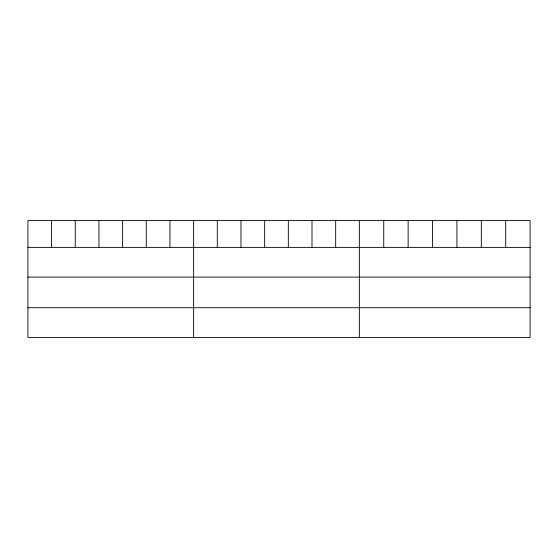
<?xml version="1.0" encoding="UTF-8"?>
<svg xmlns="http://www.w3.org/2000/svg" width="558" height="558" viewBox="0 0 558 558"><rect width="100%" height="100%" fill="white"/><g stroke="black" fill="none" stroke-linecap="round" stroke-linejoin="round"><path stroke-width="0.84" d="M530.1 247.375L530.1 337.451L27.9 337.451L27.9 220.549L530.1 220.549L530.1 247.375L27.9 247.375M27.9 277.103L530.1 277.103M27.9 307.723L530.1 307.723M505.708 220.549L505.708 247.375M481.317 220.549L481.317 247.375M456.925 220.549L456.925 247.375M432.527 220.549L432.527 247.375M408.135 220.549L408.135 247.375M383.744 220.549L383.744 247.375M359.352 220.549L359.352 337.451M335.679 220.549L335.679 247.375M311.999 220.549L311.999 247.375M288.326 220.549L288.326 247.375M264.652 220.549L264.652 247.375M240.979 220.549L240.979 247.375M217.299 220.549L217.299 247.375M193.626 220.549L193.626 337.451M169.953 220.549L169.953 247.375M146.273 220.549L146.273 247.375M122.6 220.549L122.6 247.375M98.926 220.549L98.926 247.375M75.253 220.549L75.253 247.375M51.573 220.549L51.573 247.375"/></g></svg>
